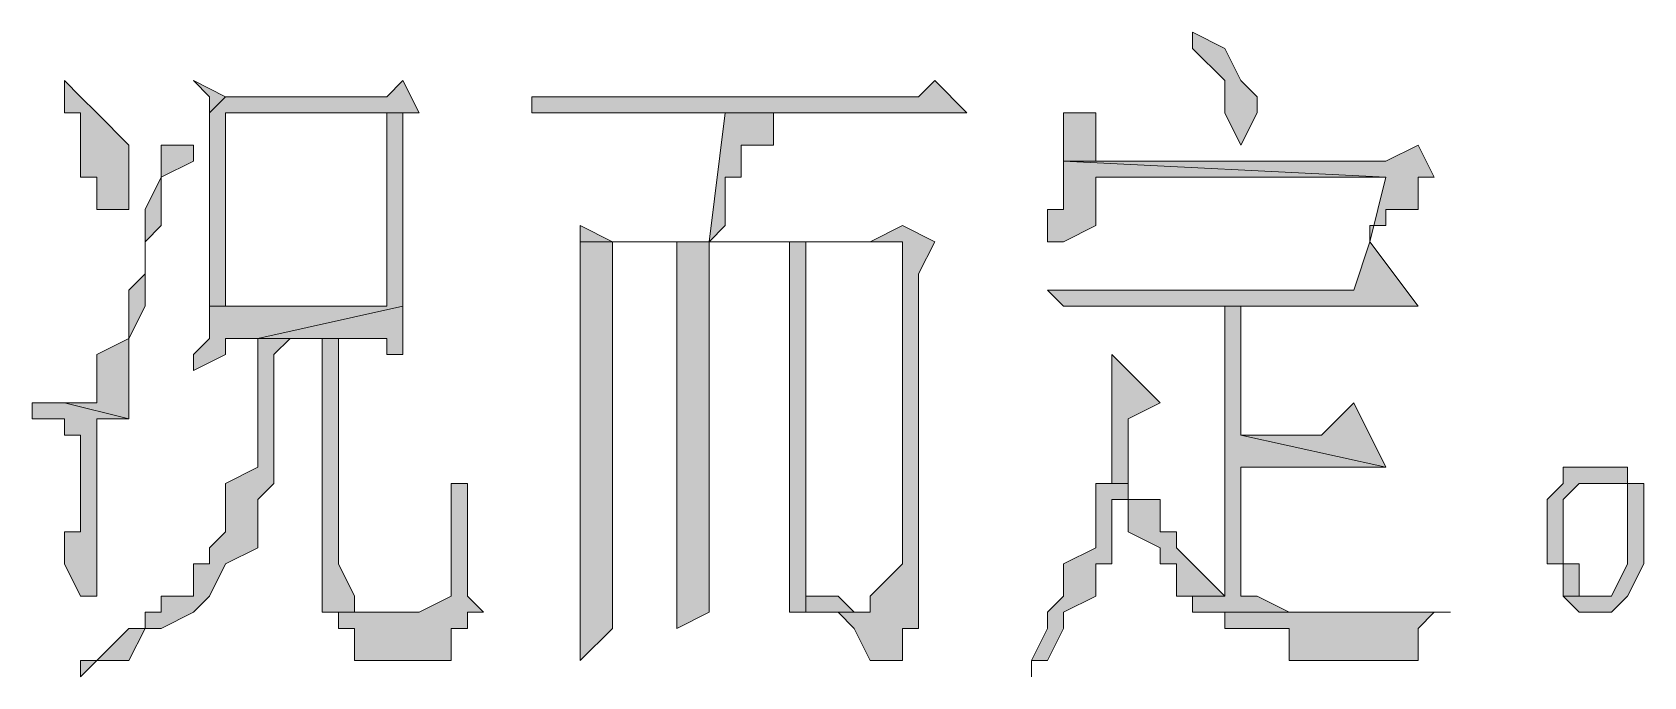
# Model space of a CAD drawing. Header units: millimetres. Extents: x 20 to 821, y 1 to 1134.
# Drawn here: x 650.52 to 668.52, y 519.8 to 527 of the extents above; entities that cross this region are included whole.
import ezdxf

# ---------------------------------------------------------------- set-up
doc = ezdxf.new("R2010")
doc.units = ezdxf.units.MM
doc.layers.add('1', color=7, linetype='Continuous')

msp = doc.modelspace()

# ---------------------------------------------------------------- hatches: boundary and pattern name
h = msp.add_hatch(color=0)
h.dxf.hatch_style = 2
h.paths.add_polyline_path([(663.48, 527.001732), (663.48, 526.821732), (663.84, 526.461732), (663.84, 526.101732), (664.02, 525.741732), (664.2, 526.101732), (664.2, 526.281732), (664.02, 526.461732), (663.84, 526.821732)])
h = msp.add_hatch(color=0)
h.dxf.hatch_style = 2
h.paths.add_polyline_path([(650.88, 526.461732), (650.88, 526.101732), (651.06, 526.101732), (651.06, 525.381732), (651.24, 525.381732), (651.24, 525.021732), (651.6, 525.021732), (651.6, 525.741732), (651.24, 526.101732), (651.06, 526.281732)])
h = msp.add_hatch(color=0)
h.dxf.hatch_style = 2
h.paths.add_polyline_path([(652.32, 526.461732), (652.5, 526.281732), (652.5, 526.101732), (652.68, 526.281732)])
h = msp.add_hatch(color=0)
h.dxf.hatch_style = 2
h.paths.add_polyline_path([(654.66, 526.461732), (654.48, 526.281732), (652.68, 526.281732), (652.5, 526.101732), (652.5, 523.941732), (652.68, 523.941732), (652.68, 526.101732), (654.48, 526.101732), (654.84, 526.101732)])
h = msp.add_hatch(color=0)
h.dxf.hatch_style = 2
h.paths.add_polyline_path([(660.6, 526.461732), (660.42, 526.281732), (656.1, 526.281732), (656.1, 526.101732), (660.96, 526.101732)])
h = msp.add_hatch(color=0)
h.dxf.hatch_style = 2
h.paths.add_polyline_path([(654.84, 526.101732), (654.48, 526.101732), (654.48, 523.941732), (652.5, 523.941732), (652.5, 523.581732), (652.32, 523.401732), (652.32, 523.221732), (652.68, 523.401732), (652.68, 523.581732), (653.04, 523.581732), (654.66, 523.941732), (654.66, 526.101732)])
h = msp.add_hatch(color=0)
h.dxf.hatch_style = 2
h.paths.add_polyline_path([(658.8, 526.101732), (658.26, 526.101732), (658.08, 524.661732), (657, 524.661732), (658.08, 524.661732), (658.26, 524.841732), (658.26, 525.381732), (658.44, 525.381732), (658.44, 525.741732), (658.8, 525.741732)])
h = msp.add_hatch(color=0)
h.dxf.hatch_style = 2
h.paths.add_polyline_path([(662.4, 526.101732), (662.04, 526.101732), (662.04, 525.741732), (662.04, 525.561732), (662.4, 525.561732)])
h = msp.add_hatch(color=0)
h.dxf.hatch_style = 2
h.paths.add_polyline_path([(651.96, 525.741732), (651.96, 525.381732), (651.78, 525.021732), (651.78, 524.301732), (651.6, 524.121732), (651.6, 523.581732), (651.24, 523.401732), (651.24, 522.861732), (651.06, 522.861732), (650.88, 522.861732), (651.6, 522.681732), (651.6, 522.861732), (651.6, 523.581732), (651.78, 523.941732), (651.78, 524.661732), (651.96, 524.841732), (651.96, 525.381732), (652.32, 525.561732), (652.32, 525.741732)])
h = msp.add_hatch(color=0)
h.dxf.hatch_style = 2
h.paths.add_polyline_path([(666, 525.741732), (665.64, 525.561732), (662.04, 525.561732), (665.64, 525.381732), (665.46, 524.661732), (665.46, 524.841732), (665.64, 524.841732), (665.64, 525.021732), (666, 525.021732), (666, 525.381732), (666.18, 525.381732)])
h = msp.add_hatch(color=0)
h.dxf.hatch_style = 2
h.paths.add_polyline_path([(662.04, 525.561732), (662.04, 525.021732), (661.86, 525.021732), (661.86, 524.661732), (662.04, 524.661732), (662.4, 524.841732), (662.4, 525.381732), (665.64, 525.381732)])
h = msp.add_hatch(color=0)
h.dxf.hatch_style = 2
h.paths.add_polyline_path([(660.24, 524.841732), (659.88, 524.661732), (656.64, 524.661732), (658.98, 524.661732), (660.24, 524.661732), (660.24, 521.061732), (659.88, 520.701732), (659.88, 520.521732), (659.16, 520.521732), (659.52, 520.521732), (659.7, 520.341732), (659.88, 519.981732), (660.24, 519.981732), (660.24, 520.341732), (660.42, 520.341732), (660.42, 520.521732), (660.42, 524.301732), (660.6, 524.661732)])
h = msp.add_hatch(color=0)
h.dxf.hatch_style = 2
h.paths.add_polyline_path([(656.64, 524.841732), (656.64, 524.661732), (658.08, 524.661732), (657, 524.661732)])
h = msp.add_hatch(color=0)
h.dxf.hatch_style = 2
h.paths.add_polyline_path([(656.64, 524.661732), (656.64, 520.341732), (656.64, 519.981732), (657, 520.341732), (657, 524.661732), (657.72, 524.661732), (658.98, 524.661732)])
h = msp.add_hatch(color=0)
h.dxf.hatch_style = 2
h.paths.add_polyline_path([(658.08, 524.661732), (657.72, 524.661732), (657.72, 520.341732), (658.08, 520.521732)])
h = msp.add_hatch(color=0)
h.dxf.hatch_style = 2
h.paths.add_polyline_path([(658.98, 524.661732), (658.98, 520.521732), (659.16, 520.521732), (659.16, 524.661732), (660.24, 524.661732)])
h = msp.add_hatch(color=0)
h.dxf.hatch_style = 2
h.paths.add_polyline_path([(665.46, 524.661732), (665.28, 524.121732), (661.86, 524.121732), (662.04, 523.941732), (666, 523.941732)])
h = msp.add_hatch(color=0)
h.dxf.hatch_style = 2
h.paths.add_polyline_path([(654.66, 523.941732), (653.04, 523.581732), (654.48, 523.581732), (654.48, 523.401732), (654.66, 523.401732), (654.66, 523.581732)])
h = msp.add_hatch(color=0)
h.dxf.hatch_style = 2
h.paths.add_polyline_path([(664.02, 523.941732), (663.84, 523.941732), (663.84, 520.701732), (663.48, 520.701732), (663.48, 520.521732), (664.92, 520.521732), (664.74, 520.521732), (664.56, 520.521732), (664.2, 520.701732), (664.02, 520.701732), (664.02, 522.141732), (665.64, 522.141732), (664.02, 522.501732)])
h = msp.add_hatch(color=0)
h.dxf.hatch_style = 2
h.paths.add_polyline_path([(653.04, 523.581732), (653.04, 522.141732), (652.68, 521.961732), (652.68, 521.421732), (652.5, 521.241732), (652.5, 521.061732), (652.32, 521.061732), (652.32, 520.701732), (651.96, 520.701732), (651.96, 520.521732), (651.78, 520.521732), (651.78, 520.341732), (651.6, 520.341732), (651.24, 519.981732), (651.06, 519.981732), (651.06, 519.801732), (651.24, 519.981732), (651.6, 519.981732), (651.78, 520.341732), (651.96, 520.341732), (652.32, 520.521732), (652.5, 520.701732), (652.68, 521.061732), (653.04, 521.241732), (653.04, 521.781732), (653.22, 521.961732), (653.22, 523.401732), (653.4, 523.581732), (654.48, 523.581732)])
h = msp.add_hatch(color=0)
h.dxf.hatch_style = 2
h.paths.add_polyline_path([(653.94, 523.581732), (653.76, 523.581732), (653.76, 521.061732), (653.76, 520.521732), (653.94, 520.521732), (654.48, 520.521732), (654.12, 520.521732), (654.12, 520.701732), (653.94, 521.061732)])
h = msp.add_hatch(color=0)
h.dxf.hatch_style = 2
h.paths.add_polyline_path([(662.58, 523.401732), (662.58, 521.961732), (662.4, 521.961732), (662.76, 521.961732), (662.76, 521.781732), (662.76, 521.421732), (663.12, 521.241732), (663.12, 521.061732), (663.3, 521.061732), (663.3, 520.701732), (663.48, 520.701732), (663.84, 520.701732), (663.48, 521.061732), (663.3, 521.241732), (663.3, 521.421732), (663.12, 521.421732), (663.12, 521.781732), (662.76, 521.781732), (662.76, 522.681732), (663.12, 522.861732)])
h = msp.add_hatch(color=0)
h.dxf.hatch_style = 2
h.paths.add_polyline_path([(650.52, 522.861732), (650.52, 522.681732), (650.88, 522.681732), (650.88, 522.501732), (651.06, 522.501732), (651.06, 521.421732), (650.88, 521.421732), (650.88, 521.061732), (651.06, 520.701732), (651.24, 520.701732), (651.24, 521.061732), (651.24, 521.781732), (651.24, 522.681732), (651.6, 522.681732), (650.88, 522.861732)])
h = msp.add_hatch(color=0)
h.dxf.hatch_style = 2
h.paths.add_polyline_path([(665.28, 522.861732), (664.92, 522.501732), (664.02, 522.501732), (665.64, 522.141732)])
h = msp.add_hatch(color=0)
h.dxf.hatch_style = 2
h.paths.add_polyline_path([(668.16, 522.141732), (667.62, 522.141732), (667.62, 521.961732), (667.44, 521.781732), (667.44, 521.061732), (667.62, 521.061732), (667.62, 520.701732), (668.16, 520.701732), (667.8, 520.701732), (667.8, 521.061732), (667.62, 521.061732), (667.62, 521.241732), (667.62, 521.781732), (667.8, 521.961732), (668.34, 521.961732), (668.34, 522.141732)])
h = msp.add_hatch(color=0)
h.dxf.hatch_style = 2
h.paths.add_polyline_path([(655.38, 521.961732), (655.2, 521.961732), (655.2, 521.781732), (655.2, 520.701732), (654.84, 520.521732), (653.94, 520.521732), (653.94, 520.341732), (654.12, 520.341732), (654.12, 519.981732), (655.2, 519.981732), (655.2, 520.341732), (655.38, 520.341732), (655.38, 520.521732), (655.56, 520.521732), (655.38, 520.701732)])
h = msp.add_hatch(color=0)
h.dxf.hatch_style = 2
h.paths.add_polyline_path([(662.4, 521.961732), (662.4, 521.241732), (662.04, 521.061732), (662.04, 520.701732), (661.86, 520.521732), (661.86, 520.341732), (661.68, 519.981732), (661.68, 519.801732), (661.68, 519.981732), (661.86, 519.981732), (662.04, 520.341732), (662.04, 520.521732), (662.4, 520.701732), (662.4, 521.061732), (662.58, 521.061732), (662.58, 521.241732), (662.58, 521.781732), (662.76, 521.781732), (662.76, 521.961732)])
h = msp.add_hatch(color=0)
h.dxf.hatch_style = 2
h.paths.add_polyline_path([(668.34, 521.961732), (668.16, 521.961732), (668.34, 521.961732), (668.34, 521.061732), (668.16, 520.701732), (667.62, 520.701732), (667.8, 520.521732), (668.16, 520.521732), (668.34, 520.701732), (668.52, 521.061732), (668.52, 521.961732)])
h = msp.add_hatch(color=0)
h.dxf.hatch_style = 2
h.paths.add_polyline_path([(659.16, 520.701732), (659.16, 520.521732), (659.88, 520.521732), (659.7, 520.521732), (659.52, 520.701732)])
h = msp.add_hatch(color=0)
h.dxf.hatch_style = 2
h.paths.add_polyline_path([(666.36, 520.521732), (663.48, 520.521732), (663.84, 520.521732), (663.84, 520.341732), (664.02, 520.341732), (664.56, 520.341732), (664.56, 519.981732), (664.74, 519.981732), (664.92, 519.981732), (666, 519.981732), (666, 520.341732), (666.18, 520.521732)])

# ---------------------------------------------------------------- linework, layer by layer
at = {"layer": '1', "color": 0, "lineweight": 5}
for points in [[(663.48, 527.001732), (663.48, 526.821732), (663.84, 526.461732), (663.84, 526.101732), (664.02, 525.741732), (664.2, 526.101732), (664.2, 526.281732), (664.02, 526.461732), (663.84, 526.821732), (663.48, 527.001732)], [(650.88, 526.461732), (650.88, 526.101732), (651.06, 526.101732), (651.06, 525.381732), (651.24, 525.381732), (651.24, 525.021732), (651.6, 525.021732), (651.6, 525.741732), (651.24, 526.101732), (651.06, 526.281732), (650.88, 526.461732)], [(652.32, 526.461732), (652.5, 526.281732), (652.5, 526.101732), (652.68, 526.281732), (652.32, 526.461732)], [(654.66, 526.461732), (654.48, 526.281732), (652.68, 526.281732), (652.5, 526.101732), (652.5, 523.941732), (652.68, 523.941732), (652.68, 526.101732), (654.48, 526.101732), (654.84, 526.101732), (654.66, 526.461732)], [(660.6, 526.461732), (660.42, 526.281732), (656.1, 526.281732), (656.1, 526.101732), (660.96, 526.101732), (660.6, 526.461732)], [(654.84, 526.101732), (654.48, 526.101732), (654.48, 523.941732), (652.5, 523.941732), (652.5, 523.581732), (652.32, 523.401732), (652.32, 523.221732), (652.68, 523.401732), (652.68, 523.581732), (653.04, 523.581732), (654.66, 523.941732), (654.66, 526.101732), (654.84, 526.101732)], [(658.8, 526.101732), (658.26, 526.101732), (658.08, 524.661732), (657, 524.661732), (658.08, 524.661732), (658.26, 524.841732), (658.26, 525.381732), (658.44, 525.381732), (658.44, 525.741732), (658.8, 525.741732), (658.8, 526.101732)], [(662.4, 526.101732), (662.04, 526.101732), (662.04, 525.741732), (662.04, 525.561732), (662.4, 525.561732), (662.4, 526.101732)], [(651.96, 525.741732), (651.96, 525.381732), (651.78, 525.021732), (651.78, 524.301732), (651.6, 524.121732), (651.6, 523.581732), (651.24, 523.401732), (651.24, 522.861732), (651.06, 522.861732), (650.88, 522.861732), (651.6, 522.681732), (651.6, 522.861732), (651.6, 522.861732), (651.6, 523.581732), (651.78, 523.941732), (651.78, 524.661732), (651.96, 524.841732), (651.96, 525.381732), (652.32, 525.561732), (652.32, 525.741732), (651.96, 525.741732)], [(666, 525.741732), (665.64, 525.561732), (662.04, 525.561732), (665.64, 525.381732), (665.46, 524.661732), (665.46, 524.841732), (665.64, 524.841732), (665.64, 525.021732), (666, 525.021732), (666, 525.381732), (666.18, 525.381732), (666, 525.741732)], [(662.04, 525.561732), (662.04, 525.021732), (661.86, 525.021732), (661.86, 524.661732), (662.04, 524.661732), (662.4, 524.841732), (662.4, 525.381732), (665.64, 525.381732), (662.04, 525.561732)], [(660.24, 524.841732), (659.88, 524.661732), (656.64, 524.661732), (658.98, 524.661732), (660.24, 524.661732), (660.24, 521.061732), (659.88, 520.701732), (659.88, 520.521732), (659.16, 520.521732), (659.52, 520.521732), (659.7, 520.341732), (659.88, 519.981732), (660.24, 519.981732), (660.24, 520.341732), (660.42, 520.341732), (660.42, 520.521732), (660.42, 524.301732), (660.6, 524.661732), (660.24, 524.841732)], [(656.64, 524.841732), (656.64, 524.661732), (658.08, 524.661732), (657, 524.661732), (656.64, 524.841732)], [(656.64, 524.661732), (656.64, 520.341732), (656.64, 519.981732), (657, 520.341732), (657, 524.661732), (657.72, 524.661732), (658.98, 524.661732), (656.64, 524.661732)], [(658.08, 524.661732), (657.72, 524.661732), (657.72, 520.341732), (658.08, 520.521732), (658.08, 524.661732)], [(658.98, 524.661732), (658.98, 520.521732), (659.16, 520.521732), (659.16, 524.661732), (660.24, 524.661732), (658.98, 524.661732)], [(665.46, 524.661732), (665.28, 524.121732), (661.86, 524.121732), (662.04, 523.941732), (666, 523.941732), (665.46, 524.661732)], [(654.66, 523.941732), (653.04, 523.581732), (654.48, 523.581732), (654.48, 523.401732), (654.66, 523.401732), (654.66, 523.581732), (654.66, 523.941732)], [(664.02, 523.941732), (663.84, 523.941732), (663.84, 520.701732), (663.48, 520.701732), (663.48, 520.521732), (664.92, 520.521732), (664.74, 520.521732), (664.56, 520.521732), (664.2, 520.701732), (664.02, 520.701732), (664.02, 522.141732), (665.64, 522.141732), (664.02, 522.501732), (664.02, 523.941732)], [(653.04, 523.581732), (653.04, 522.141732), (652.68, 521.961732), (652.68, 521.421732), (652.5, 521.241732), (652.5, 521.061732), (652.32, 521.061732), (652.32, 520.701732), (651.96, 520.701732), (651.96, 520.521732), (651.78, 520.521732), (651.78, 520.341732), (651.6, 520.341732), (651.24, 519.981732), (651.06, 519.981732), (651.06, 519.801732), (651.24, 519.981732), (651.6, 519.981732), (651.78, 520.341732), (651.96, 520.341732), (652.32, 520.521732), (652.5, 520.701732), (652.68, 521.061732), (653.04, 521.241732), (653.04, 521.781732), (653.22, 521.961732), (653.22, 523.401732), (653.4, 523.581732), (654.48, 523.581732), (653.04, 523.581732)], [(653.94, 523.581732), (653.76, 523.581732), (653.76, 521.061732), (653.76, 520.521732), (653.94, 520.521732), (654.48, 520.521732), (654.12, 520.521732), (654.12, 520.701732), (653.94, 521.061732), (653.94, 523.581732)], [(662.58, 523.401732), (662.58, 521.961732), (662.4, 521.961732), (662.76, 521.961732), (662.76, 521.781732), (662.76, 521.421732), (663.12, 521.241732), (663.12, 521.061732), (663.3, 521.061732), (663.3, 520.701732), (663.48, 520.701732), (663.84, 520.701732), (663.48, 521.061732), (663.3, 521.241732), (663.3, 521.241732), (663.3, 521.421732), (663.12, 521.421732), (663.12, 521.781732), (662.76, 521.781732), (662.76, 522.681732), (663.12, 522.861732), (662.58, 523.401732)], [(650.52, 522.861732), (650.52, 522.681732), (650.88, 522.681732), (650.88, 522.501732), (651.06, 522.501732), (651.06, 521.421732), (650.88, 521.421732), (650.88, 521.061732), (651.06, 520.701732), (651.24, 520.701732), (651.24, 521.061732), (651.24, 521.781732), (651.24, 521.781732), (651.24, 522.681732), (651.6, 522.681732), (650.88, 522.861732), (650.52, 522.861732)], [(665.28, 522.861732), (664.92, 522.501732), (664.02, 522.501732), (665.64, 522.141732), (665.28, 522.861732)], [(668.16, 522.141732), (667.62, 522.141732), (667.62, 521.961732), (667.44, 521.781732), (667.44, 521.061732), (667.62, 521.061732), (667.62, 520.701732), (668.16, 520.701732), (667.8, 520.701732), (667.8, 521.061732), (667.62, 521.061732), (667.62, 521.241732), (667.62, 521.781732), (667.62, 521.781732), (667.8, 521.961732), (668.34, 521.961732), (668.34, 522.141732), (668.16, 522.141732)], [(655.38, 521.961732), (655.2, 521.961732), (655.2, 521.781732), (655.2, 520.701732), (654.84, 520.521732), (653.94, 520.521732), (653.94, 520.341732), (654.12, 520.341732), (654.12, 519.981732), (655.2, 519.981732), (655.2, 520.341732), (655.38, 520.341732), (655.38, 520.521732), (655.56, 520.521732), (655.56, 520.521732), (655.38, 520.701732), (655.38, 521.961732)], [(662.4, 521.961732), (662.4, 521.241732), (662.04, 521.061732), (662.04, 520.701732), (661.86, 520.521732), (661.86, 520.341732), (661.68, 519.981732), (661.68, 519.801732), (661.68, 519.981732), (661.86, 519.981732), (662.04, 520.341732), (662.04, 520.521732), (662.4, 520.701732), (662.4, 521.061732), (662.58, 521.061732), (662.58, 521.241732), (662.58, 521.781732), (662.76, 521.781732), (662.76, 521.961732), (662.4, 521.961732)], [(668.34, 521.961732), (668.16, 521.961732), (668.34, 521.961732), (668.34, 521.061732), (668.16, 520.701732), (667.62, 520.701732), (667.8, 520.521732), (668.16, 520.521732), (668.34, 520.701732), (668.52, 521.061732), (668.52, 521.961732), (668.34, 521.961732)], [(659.16, 520.701732), (659.16, 520.521732), (659.88, 520.521732), (659.7, 520.521732), (659.52, 520.701732), (659.16, 520.701732)], [(666.36, 520.521732), (663.48, 520.521732), (663.84, 520.521732), (663.84, 520.341732), (664.02, 520.341732), (664.56, 520.341732), (664.56, 519.981732), (664.74, 519.981732), (664.92, 519.981732), (666, 519.981732), (666, 520.341732), (666.18, 520.521732), (666.36, 520.521732)]]:
    msp.add_lwpolyline(points, dxfattribs=at)

doc.saveas('drawing.dxf')
